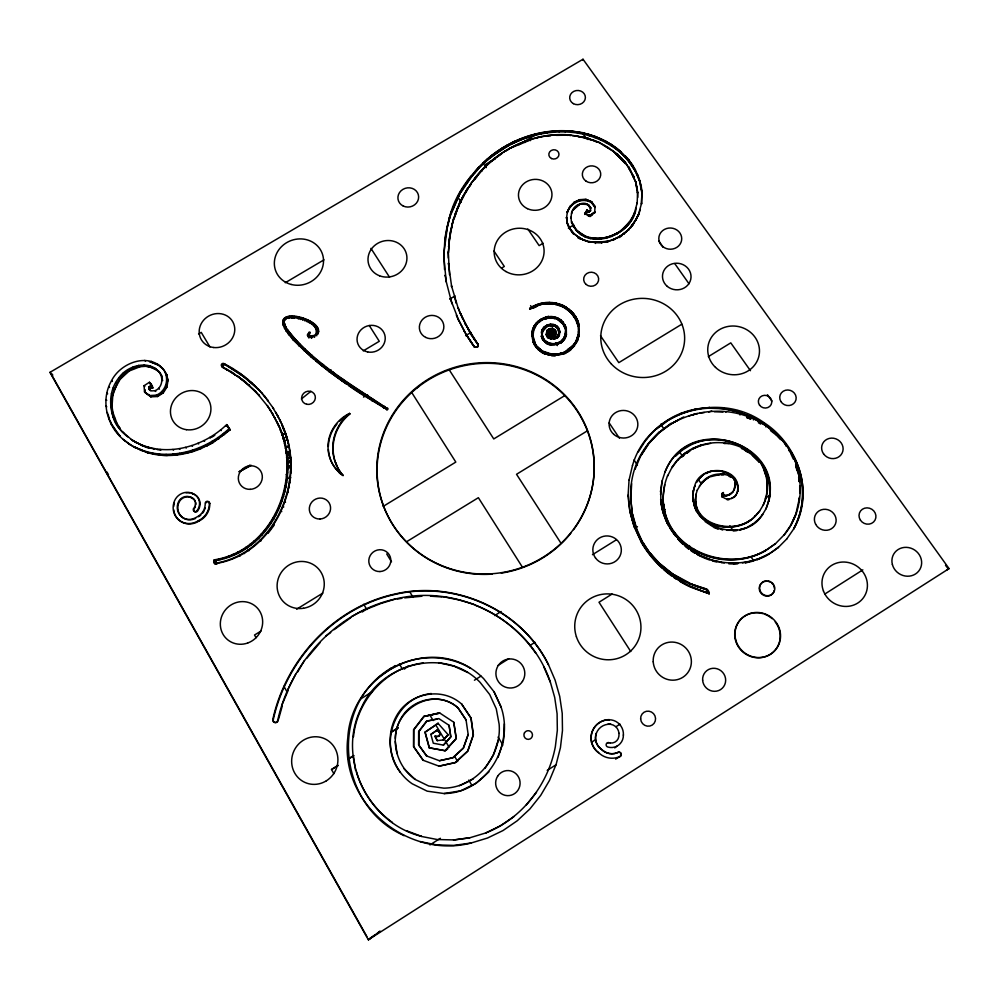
<?xml version="1.0" encoding="UTF-8"?>
<svg xmlns="http://www.w3.org/2000/svg" width="999" height="999" viewBox="0 0 999 999"><rect width="100%" height="100%" fill="white"/><g stroke="black" fill="none" stroke-linecap="round" stroke-linejoin="round"><path stroke-width="1.5" d="M560.189 342.357L562.549 339.56L562.549 340.309C557.055 347.065 543.993 345.242 542.519 336.014M565.059 325.574L565.072 324.8L566.283 328.621L560.689 319.83C548.926 310.814 530.157 321.616 531.893 336.326L532.03 332.292L532.08 333.054C533.129 324.563 540.634 318.968 548.264 316.446M563.349 340.959L563.361 340.209L560.789 343.181L564.622 339.123M418.606 744.854L426.66 755.981L418.606 744.854L418.643 731.443L426.598 721.103L438.823 718.581L449.088 725.336L450.899 736.937L443.431 745.129L433.291 743.219L430.869 734.377L437.087 730.082L440.184 733.491L439.248 736.251L435.077 736.263L437.337 740.734L434.865 736.138C440.234 738.636 441.908 732.117 437.087 730.082M418.856 744.954L418.893 731.58L426.823 721.253L437.5 719.055M664.884 472.402C689.135 410.002 791.558 445.067 765.871 508.978M762.2 515.122L766.021 508.753C792.569 444.655 688.885 409.053 664.959 472.152L661.85 481.805M471.116 718.231L461.663 704.083L471.116 718.231L473.401 735.027L467.844 751.136L455.382 762.624L439.023 766.171L423.176 760.289L413.499 746.59L413.561 729.707L423.776 716.42L439.885 713.099L453.758 722.215L456.331 738.586L445.242 750.773L429.208 747.801L424.975 732.217L438.149 723.376L424.975 732.217M423.176 760.289L413.748 746.703L413.811 729.844L424.013 716.57L438.898 712.886M561.65 353.808L570.229 348.289L574.537 343.456L574.512 344.193C569.592 351.523 560.576 355.744 551.81 354.832L551.798 354.108L542.482 351.049L537.537 346.953L542.507 351.785L550.724 354.645M538.361 349.9L536.725 347.59C544.742 356.456 558.616 357.842 568.206 351.086L566.196 352.934M557.305 319.006L562.35 323.501L557.305 319.006C547.265 314.248 534.165 321.578 533.091 332.655M562.237 306.968L562.237 306.169L555.956 304.121L549.35 303.384L549.375 304.195M619.068 733.241L618.881 736.35A7.967 7.78 62.5 0 1 610.152 742.969M767.007 491.071L767.032 483.504M763.149 505.157C767.369 495.979 768.381 485.526 765.908 475.724L763.823 468.244L763.486 468.806L761.188 463.411L765.771 471.678L768.443 479.32L769.767 487.1M754.894 516.545L759.502 511.276L763.298 504.932C767.869 495.741 768.681 485.077 766.245 475.174M420.117 841.583L436.675 844.917L453.821 845.391L471.004 843.031C407.942 859.452 339.747 803.346 347.802 737.712C351.373 672.477 434.14 629.258 483.666 678.658L494.068 691.808L501.136 707.155L494.068 691.808M403.871 835.614L404.133 835.576C337.537 806.705 327.447 705.494 391.458 667.919M406.356 830.669L421.528 836.375C367.532 823.076 335.801 757.03 361.663 707.192C381.156 663.161 445.279 646.203 480.069 682.317L489.71 694.542L496.253 708.766L499.113 724.088C501.998 755.906 476.573 787.637 443.918 788.161L428.708 786.013L414.935 779.32L403.971 768.643M575.412 344.218L579.183 335.602L579.133 325.05L579.108 325.824C577.297 317.045 570.791 309.69 562.687 306.081L562.699 305.282C552.235 300.637 538.573 301.586 529.67 308.679C534.365 308.167 540.259 302.872 546.016 303.521L546.041 304.32M563.161 322.864L560.689 319.83M568.031 135.402L565.122 134.64C530.019 133.379 495.616 151.011 474.388 178.684M634.59 168.619C619.505 145.629 592.469 132.592 565.334 131.968L565.347 130.744C530.919 129.558 496.79 145.642 474.7 171.865M448.301 258.029L448.264 251.898L449.5 274.675M564.135 325.262L565.259 328.871L562.362 322.727M562.549 340.309L564.31 337.025C560.501 346.353 544.705 346.203 542.507 335.776L542.544 336.538C539.622 327.547 553.121 320.629 558.029 329.021L558.791 331.98M443.906 257.867L444.792 240.309L447.952 223.177L443.968 252.06M444.518 269.505L444.031 252.372M564.722 352.597L564.735 351.86M565.159 307.68L570.342 312.362L567.869 309.49L562.237 306.169M561.975 354.258L565.197 352.759M564.298 337.774L565.696 331.119L565.684 331.88L565.272 328.109M565.709 307.642L565.709 306.843L562.699 305.282M587.237 209.815L584.727 213.861L590.009 216.034L594.692 211.975L594.63 213.074L595.054 206.356L594.992 207.455L591.545 202.809C582.642 196.915 570.317 202.847 567.382 212.625L567.395 211.526L566.533 218.306L566.545 217.233L567.357 224.001L566.545 217.395M560.789 342.432C552.734 346.628 565.634 340.971 565.259 337.462L565.247 338.211L566.408 334.365L565.259 337.699M567.857 310.277L567.869 309.49M570.941 135.589L565.122 134.64M567.594 350.986L567.607 350.249M569.992 207.417L570.004 206.318L567.395 211.701M568.518 309.503L565.709 306.843M572.415 232.829L569.717 228.247C584.19 250.587 619.043 244.543 632.767 224.45L630.706 227.797M571.428 132.355L571.453 131.144L565.347 130.744M722.964 493.419L722.914 494.98M723.338 492.569C722.439 498.002 732.08 494.118 733.316 491.171L729.832 494.667L726.323 495.879L723.089 495.691L723.338 492.569L721.977 493.668M571.59 213.736C572.477 206.256 581.967 200.574 588.698 204.895L590.609 207.68M636.126 208.254C632.255 237.662 582.854 253.509 571.615 221.84L576.61 230.369L585.202 236.126M215.572 564.123L214.535 563.386A2.847 2.685 -43.7 0 1 214.198 559.865C277.01 549.887 305.357 469.555 274.463 417.395L275.299 418.544L267.62 406.069M214.198 559.865L215.235 560.614C276.236 550.961 305.357 473.838 276.923 422.065M214.535 563.386C275.924 553.808 307.28 478.146 281.693 424.363L287.188 438.773M291.209 470.392L291.159 472.852L290.359 471.853M570.217 349.026L570.229 348.289M571.078 311.663L568.531 308.716M573.651 208.566L573.626 209.665L576.835 206.518L576.873 205.419M573.314 233.991L573.339 232.929M573.538 227.335L573.563 226.261M313.374 358.853L293.057 339.86L284.44 328.022L284.877 328.771C274.051 306.905 313.711 317.62 317.744 328.097C310.352 319.518 296.715 314.56 285.739 318.269L286.176 319.043M283.366 325.612L283.803 326.373L283.279 321.278L284.765 318.893M284.628 324.663L286.114 327.772L284.053 322.565L284.515 319.168L284.952 319.942L284.303 319.543M574.712 345.617L570.941 349.263L572.552 347.677M574.25 203.247L574.275 202.148L579.845 199.638L586.001 199.375L591.608 201.698L595.042 206.531M575.499 319.118L570.354 311.576M577.484 133.129L577.509 131.905L571.453 131.144M572.552 346.004L567.407 349.6M573.376 314.086L571.103 310.876M576.585 231.256L576.61 230.195C591.77 244.98 617.807 238.436 629.17 222.14L629.045 223.214M574.45 317.27L572.564 313.923M575.349 316.758L573.389 313.299M582.979 60.377L583.016 59.241L49.95 372.352L368.344 939.759L949.05 568.593L583.016 59.241M579.807 200.749L579.845 199.638M574.475 316.496L578.071 326.011L578.096 325.249L578.533 332.292L578.558 331.531L577.335 338.486L574.512 344.193M572.39 135.777L576.735 135.752L582.417 137.425L578.146 136.601M576.123 341.421L577.36 337.737L577.335 338.486M580.906 203.596L585.127 203.933L588.673 205.407L590.596 208.029M576.985 319.618L575.374 315.971M583.466 134.266L583.503 133.054L577.509 131.905M577.247 322.964L577.272 322.19L578.096 325.487M580.531 234.528L580.569 233.466M573.351 346.878L577.097 341.096M578.246 322.665L577.01 318.843M578.134 335.414L578.171 334.665L576.136 340.909M550.187 333.279L551.398 334.877L553.646 334.752L555.007 332.904L553.658 335.514L551.411 335.639L550.212 334.041L551.073 331.73L552.584 331.98L552.559 333.579L551.411 332.517L551.123 333.678M550.511 330.632L548.975 334.116L550.511 330.632L553.671 331.144L553.558 334.865L552.135 334.915L551.123 333.441L553.558 334.34M579.183 335.602L579.208 334.84L577.097 341.333M580.644 239.273L577.946 237.837L577.984 236.775L583.354 240.16L573.326 233.429L569.705 228.759L567.37 223.426M588.648 205.994L590.571 208.604L590.621 207.505L590.409 211.101L587.887 212.175L587.25 209.64L584.702 214.448L587.187 209.927M585.102 204.52L585.139 203.421M587.986 139.51L588.036 138.299L582.442 136.851M585.963 200.487L586.001 199.375M585.164 237.013L585.214 235.951M589.348 135.789L589.398 134.578L583.503 133.054M587.4 211.825L587.25 209.64M587.624 212.025L587.3 210.477M587.887 212.175L587.674 210.926M588.174 212.25L587.936 211.076M588.486 212.275L589.123 211.014L589.073 212.1M588.786 212.225L588.836 211.126M589.31 211.925L590.459 210.002L590.409 211.101M588.036 138.299L597.464 142.308M601.71 242.757L589.26 242.045L583.379 239.673M448.364 252.372L449.862 235.04L448.651 246.741M448.464 252.922L449.026 244.48M591.545 202.809L591.608 201.698M595.092 137.687L595.154 136.476L589.398 134.578M590.284 238.636L590.347 237.587C599.412 239.51 609.003 237.637 616.995 233.042L616.895 234.103M488.936 771.865L476.061 783.303L460.701 790.796L444.13 793.556C486.451 793.081 514.56 745.479 501.036 706.98M498.076 757.279L503.396 740.983L504.358 723.875M593.518 140.11L598.826 142.283L613.423 151.448L625.399 162.974M628.071 495.754L629.045 480.057M630.694 499.375C626.947 415.934 734.003 380.332 784.939 443.331L786.176 446.303M636.675 530.019L632.417 514.947L630.756 499.138L631.668 483.741M600.674 139.972L600.749 138.761L595.154 136.476M595.416 243.456L595.479 242.407L607.904 241.184L607.817 242.233M595.704 239.385L595.766 238.336M603.908 145.367L613.461 151.074L625.436 162.612M632.479 465.559C647.789 411.363 719.292 390.409 763.86 422.577C797.914 444.268 814.872 492.644 793.755 528.771C838.71 439.185 706.468 362.387 646.428 439.647M606.068 142.62L606.156 141.421L600.749 138.761M798.963 501.56L799.262 497.302M790.833 525.124L795.928 513.786L799.337 498.489M799.737 492.807L799.724 485.676M784.053 535.027C803.446 512.05 805.132 477.522 790.559 451.66L790.184 452.247L788.573 449.862M601.211 239.261L601.286 238.212M601.66 243.319L601.735 242.27M611.226 145.654L611.326 144.443L606.156 141.421M606.668 238.299L606.755 237.25M613.423 151.448L617.807 154.42L625.449 162.425L633.791 176.561M616.121 149.038L616.221 147.84L611.326 144.443M625.449 162.425L625.337 163.599L617.707 155.607L617.807 154.42M624.949 156.855L625.074 155.669L628.945 160.077L628.821 161.251L635.239 170.916L639.685 181.518L641.833 192.745L641.982 191.621L641.47 204.183L641.92 192.158L639.797 180.557M611.937 236.563L612.037 235.502M620.704 152.785L620.816 151.586L616.221 147.84M613.711 240.272L613.811 239.223M621.703 159.453L621.815 158.279M632.592 514.235L636.863 529.345L642.856 542.882C656.68 565.933 680.232 582.242 706.056 589.06L705.918 589.472C670.441 580.019 638.973 551.86 632.467 514.722L630.756 499.138M706.268 588.935L689.435 583.453L706.031 589.298C706.855 587.175 710.764 594.517 708.766 592.931C664.872 581.505 629.495 540.946 628.234 495.005L629.645 510.064M619.343 236.476L619.23 237.537L621.753 235.814M565.372 334.902L565.696 331.356M566.396 335.115L566.296 327.859M621.44 230.994L621.553 229.932M635.576 181.98L628.696 166.845L635.614 181.618L637.499 193.032L637.637 191.908L637.749 197.402M757.579 520.417L762.699 514.41C742.432 547.664 681.505 524.188 694.879 485.751L693.194 491.133M695.666 498.988L695.441 499.5C694.667 529.008 738.885 535.614 755.369 515.834C737.299 536.563 689.735 525.811 696.191 494.105L695.341 499.737L696.877 509.54M624.275 234.103L624.387 233.042M625.511 227.347L625.636 226.273M632.267 165.946L632.392 164.785L628.945 160.077M633.816 176.386L633.678 177.535L631.942 173.888M635.239 170.916L632.392 164.785M628.758 230.07L628.883 228.996M631.992 218.706L632.117 217.62L629.145 222.315L621.54 230.107M637.724 176.111L637.874 174.962L641.208 185.939L641.957 191.796M636.85 187.163L635.639 181.443L636.775 187.762M634.34 213.886L634.465 212.787L632.105 217.794M639.685 181.518L639.822 180.369M619.293 236.975L628.833 229.508L636.001 219.505C631.093 228.396 623.126 235.427 613.798 239.398M641.058 187.075L641.208 185.939M632.642 225.524L638.561 214.236L635.988 219.668M449.188 241.121L450.974 229.995M660.464 491.82L662.087 481.019L660.564 494.78M664.735 484.74L663.361 494.73C661.438 518.256 675.049 541.183 696.228 551.398A70.529 67.433 20.7 0 0 765.359 550.811L775.286 543.868L784.415 534.565M127.922 436.988C109.977 423.539 104.383 395.504 118.993 377.622C128.072 364.473 152.185 358.791 161.051 374.9M111.501 411.188L112.949 412.475L112.038 406.655L112.812 394.967M444.892 240.796L445.629 234.715M129.221 444.018L123.289 439.41L124.7 440.609C106.905 426.973 100.062 400.399 111.576 380.644C120.617 362.625 148.614 352.023 163.337 369.293L157.168 363.848M699.387 478.783C710.314 463.623 740.796 471.191 737.662 491.358C742.07 466.083 699.687 463.061 694.555 486.525M734.04 490.047L735.301 485.214L734.677 479.458M734.178 489.81L735.451 482.192M543.906 667.07L550.287 681.98C529.62 619.979 458.678 583.616 395.891 598.888C336.875 611.6 290.434 662.262 277.672 720.541A2.61 2.485 -60.1 0 1 274.55 722.427A2.61 2.485 -60.1 0 1 272.839 719.305C286.114 659.228 334.103 607.142 394.93 594.043C454.345 579.969 521.216 609.278 548.414 664.522L548.439 664.772C521.278 609.615 454.52 580.344 395.204 594.393C334.478 607.479 286.563 659.477 273.326 719.455L273.289 720.779M571.615 212.637L570.916 218.282L570.928 217.195L571.59 222.914M546.341 334.278L547.839 337.937L546.366 335.027L546.815 331.069L549.175 328.733L552.547 328.259L555.382 329.995L556.143 333.104L554.22 336.476M546.366 335.027L546.828 331.306L549.188 328.971L552.547 328.496L555.382 330.232L556.143 333.853M547.427 334.103L551.061 338.673L548.663 337.237L547.452 334.865L547.814 331.518L549.687 329.67L552.297 329.308L554.457 330.607L555.019 333.654M547.452 334.865L547.814 331.755L549.687 329.895L552.31 329.533L554.457 330.844M150.762 383.641L149.45 382.267L144.068 385.714L144.505 391.933L149.638 395.542L156.269 395.192C164.81 391.833 168.769 381.606 165.422 373.201L166.683 374.6L167.994 380.806L166.733 379.42M158.366 370.979C163.786 376.748 162.862 387.587 155.045 390.709L151.336 390.909L149.051 389.31C147.64 386.388 151.723 384.927 152.722 387.999L150.712 383.591M445.691 235.052L446.678 229.008M449.9 235.202L450.886 229.495L450.324 234.703M353.496 736.775C356.993 700.224 386.326 667.282 423.351 662.974M553.933 338.761L556.53 337.525L558.266 335.264L558.791 331.743L558.791 332.505L558.029 329.021M547.827 337.187L550.711 338.911L554.145 339.011L557.23 337.55L557.23 338.299L559.265 335.664L559.865 331.705L559.865 332.455L558.99 328.559C554.657 320.816 541.82 324.313 541.333 332.954M439.036 736.126L439.985 733.366M444.13 793.556L427.172 791.158L412.212 783.79C388.049 767.282 382.48 730.881 401.71 708.478C416.97 691.408 444.58 688.473 461.838 704.27M399.825 771.902L400.099 771.965C378.309 744.18 394.73 697.09 431.206 693.631L430.994 693.431M414.935 779.32L415.184 779.37C393.731 764.435 388.199 732.117 405.519 711.95C418.818 697.065 442.907 694.23 458.066 707.941L466.221 720.154L458.066 707.941M395.379 738.486C395.167 707.891 434.627 686.051 458.241 708.104M152.722 387.999C150.612 385.939 150.025 391.496 148.938 387.525M641.62 203.084L638.536 214.398M632.529 465.297L628.995 480.307M635.077 469.268L641.146 454.77M450.911 229.658L453.658 218.556L452.185 224.163M451.298 228.621C457.13 201.286 472.577 176.024 494.667 158.829M451.398 229.183L452.035 226.436M446.74 229.345L449.513 217.582L448.164 224.251M646.64 438.773L638.361 451.885M629.969 510.776L634.265 526.885L641.233 542.107A106.643 101.898 21.2 0 0 662.537 568.568M641.008 455.344L649.213 442.507M649.075 443.106L659.215 431.968M280.557 430.631C302.073 481.805 271.915 551.173 214.673 560.214A2.835 2.685 -43.7 0 0 215.01 563.723C278.384 553.833 309.19 473.938 279.732 419.992L282.517 425.499M448.052 223.689C463.286 140.247 591.47 89.698 637.799 175.499M668.081 420.279L668.256 419.655M286.601 317.944C296.428 316.171 319.742 321.453 315.809 334.415L316.196 335.164L317.832 333.179L318.182 329.22L318.768 331.943L318.381 331.193M316.134 328.359L317.282 330.869L317.058 334.003L316.671 333.254M278.559 719.218L282.267 705.993M659.053 432.579L670.816 423.389M695.866 494.855L697.314 490.047M542.27 329.583L541.495 336.738L542.694 339.797L547.627 344.243L544.78 341.621L544.805 342.37M542.382 333.067C543.031 325.549 554.183 322.465 558.029 329.258M641.433 541.458L641.296 541.895C652.784 561.363 670.054 577.185 690.571 586.713M680.943 413.861L681.143 413.224M683.691 416.958L670.641 424.013M485.014 768.381L493.394 754.994L498.314 740.009M667.757 475.349C661.176 491.171 661.775 509.502 669.08 524.962M449.538 217.745L451.323 212.05L449.712 218.656M453.683 218.731L459.64 202.722L467.782 187.8L467.944 188.923M454.283 218.294L457.092 210.327M672.115 467.357C689.535 437.687 735.414 434.228 758.166 459.54L759.352 462.05M660.701 491.058L660.901 501.948C662.774 514.622 667.794 526.985 676.298 536.663M694.705 409.715L694.929 409.066M678.184 459.303L672.04 467.619M638.423 215.322L640.359 209.253M663.548 505.506L663.723 505.007C668.556 551.073 728.358 572.877 765.833 550.149L765.496 550.586C735.626 567.969 692.494 559.34 673.214 530.881M634.452 212.962L637.287 202.522L637.15 203.634L637.574 192.445M709.078 593.968L706.056 589.06M222.452 367.12L223.202 364.947M439.435 760.726L452.822 757.692L463.286 748.051L468.169 734.515L463.449 748.164L453.009 757.779L439.435 760.726L426.436 755.893M439.023 766.171L455.207 762.537L467.694 751.036L473.251 734.902L470.966 718.069M663.049 512.387L661.063 501.448M677.909 460.139L685.214 453.047M650.174 553.608L642.994 542.432M736.738 493.831C742.944 477.172 719.542 465.072 706.281 473.538M737.949 490.834L735.576 495.754M193.569 508.628L194.068 509.04A2.123 1.986 -40 0 0 194.643 511.713A2.123 1.986 -40 0 0 197.427 511.188L196.94 510.776A2.123 1.998 -40 0 1 194.143 511.313A2.123 1.998 -40 0 1 193.569 508.628L194.405 507.405A7.492 7.018 -39.8 0 0 191.958 497.727L189.485 496.728A9.078 8.516 -39.9 0 0 178.846 501.136L177.834 503.508A13.586 12.75 -39.9 0 0 181.331 516.558L181.843 516.958A12.7 11.913 -40 0 0 193.044 519.393M195.367 501.323A7.48 7.018 -39.8 0 0 192.457 498.151L189.985 497.152A9.066 8.504 -39.9 0 0 179.37 501.56L178.359 503.921A13.574 12.737 -39.9 0 0 181.843 516.958M693.156 448.151L692.931 448.738L701.76 444.717M564.31 337.25L565.372 334.153M708.978 407.892L709.215 407.242M666.982 522.589L663.211 511.9M455.444 213.361L462.137 197.802L471.029 183.616M451.348 212.225L461.051 190.859L451.523 213.137M711.738 411.001L708.641 412M288.099 690.559L282.218 704.345M529.695 309.228L529.882 308.129M723.376 408.429L723.638 407.767M577.072 341.845L577.922 339.81M660.751 564.822L650.324 553.184M592.132 731.792L592.195 731.655A18.993 18.556 63.2 0 1 609.353 719.605L609.265 719.767A18.969 18.519 63.2 0 0 592.132 731.792A18.019 17.595 63.3 0 0 598.451 752.684L598.526 752.584A18.044 17.632 63.3 0 1 592.195 731.655M725.861 412.175L726.136 411.526M693.518 490.359L692.981 495.317M722.876 493.481L721.865 493.906C722.165 500.974 733.166 500.112 736.001 495.005L734.128 497.327M696.653 482.38L699.725 477.984M702.984 475.012L699.5 478.533M453.409 206.781L461.088 191.034L470.916 176.249L471.078 177.397L461.238 191.983M459.265 205.12L457.592 209.003L457.405 207.904M693.331 500.487L694.305 506.431M734.178 479.52L735.052 479.845C726.161 470.904 709.715 472.614 702.122 482.342L708.99 477.11L719.505 474.575M532.804 329.333C536.538 316.92 554.495 312.337 563.174 322.327M533.816 329.633C537.662 315.359 561.051 313.374 565.259 328.346M534.265 329.195L536.85 323.926M694.63 505.694L696.628 511.301L699.787 516.133L704.045 520.042M737.512 411.238L737.799 410.589M680.144 540.621L688.698 548.776L679.944 541.071L672.839 531.793L667.157 522.115M783.878 535.239L791.008 524.9L796.49 513.074M793.581 528.983C808.865 501.685 803.421 466.458 784.165 442.557A88.961 85.227 19.9 0 0 750.873 416.521L737.374 411.538L723.251 408.728L708.865 408.204A85.827 82.193 19.7 0 0 668.006 420.567L656.418 429.133M739.959 414.985L740.259 414.335M728.958 443.469L724.175 443.531M698.763 512.375L698.538 512.862C709.852 528.521 733.953 531.131 749.637 520.616L749.949 520.142M117.008 383.903L112.875 395.017L111.426 393.681M127.822 369.667L129.196 371.066L120.342 378.958L114.548 389.335L113.112 387.987M615.646 759.115L620.042 756.455A2.273 2.21 63.8 0 0 621.116 753.571A2.273 2.21 63.8 0 0 618.306 752.272L616.645 753.009A14.898 14.548 62.9 0 1 602.634 750.499L598.876 747.09A13.524 13.199 63.3 0 1 596.278 733.391L596.341 733.266A14.461 14.123 63.2 0 1 607.941 724.287L610.651 724.312A9.653 9.428 62.6 0 1 618.968 733.378M721.091 473.963L724.912 474.45M460.439 202.547L464.323 195.005M634.402 213.299C626.585 239.073 582.867 250.524 571.615 222.015M635.938 220.017L638.498 214.748M751.011 416.221L751.323 415.584M674.163 575.149L660.926 564.41M310.065 336.713L309.665 335.964L314.248 335.502L314.635 336.238L310.065 336.713L308.866 334.403L310.09 332.242L309.34 332.08A1.411 1.324 -23.4 0 0 308.916 332.53L307.43 335.002L308.941 337.937L308.541 337.2L311.313 337.512L316.421 335.052L316.808 335.789M753.396 419.942L753.708 419.305M721.615 494.405L722.252 493.144M567.395 212.05C570.317 202.26 582.654 196.316 591.583 202.223L595.017 206.88M571.603 212.812C573.638 205.944 582.142 200.936 588.686 205.07M697.215 490.297L702.359 481.793M722.015 495.704L722.564 496.653M731.58 477.035L729.22 476.56M757.841 460.114L752.384 455.02L745.329 450.262L745.629 449.675M723.376 494.567C723.8 497.252 730.669 494.992 731.88 492.732M734.452 477.684L733.753 479.358L734.39 479.995M763.523 423.214L763.86 422.577M667.507 476.148L672.302 466.795M765.746 426.848L766.083 426.223M727.572 499.063L729.307 499.001M691.196 550.349C716.358 567.557 754.307 567.919 778.533 547.152L768.031 554.72M714.372 526.91L718.955 529.12M731.106 498.576L734.54 496.578M551.073 331.73L550.199 333.516L551.411 335.115L553.646 334.99L555.007 333.129M550.212 334.041L551.086 332.492M720.429 529.095L722.739 530.044M609.303 724.225L610.739 724.175M780.531 439.597L776.485 435.264L776.835 434.652M576.148 340.684C569.617 356.456 544.492 359.677 535.639 344.405L537.574 347.689M514.035 816.52L500.324 825.873L485.626 832.991C521.915 818.755 548.239 784.602 555.357 746.603L557.33 730.319L557.092 713.711L554.707 697.477L550.262 681.768M692.07 587.05L709.19 593.806L705.943 589.235M726.872 530.294L737.2 530.282M709.927 559.378L698.688 555.094M732.904 491.945L734.465 489.273M467.207 190.135L464.997 193.769L464.835 192.645M297.652 672.015L304.42 660.489M150.899 396.828L157.567 396.528L163.299 392.882L166.858 387.175M740.147 529.42L744.992 528.184M711.138 560.164L721.628 562.3M640.946 455.619L649 443.381L658.978 432.867L670.554 424.313A85.777 82.155 20.2 0 1 678.121 420.192M770.254 494.018L768.918 501.386M759.652 511.051L755.044 516.321M469.53 186.563L471.116 184.216M464.135 186.026L478.658 167.308L478.808 168.456L471.078 177.397M752.634 524.038L746.141 527.971M758.054 519.717L752.16 524.725M601.286 749.275L599.974 748.026A13.536 13.224 63.3 0 1 596.341 733.266M786.613 539.135L794.155 528.296M268.069 533.329L274.238 525.049L273.376 524.2M728.883 563.324L733.691 563.274M799.088 475.087L799.287 481.381M608.703 742.494L608.628 742.619A2.26 2.21 64.3 0 0 606.181 744.342A2.26 2.21 64.3 0 0 607.729 746.99A12.475 12.188 62.5 0 0 623.376 735.114L623.488 734.989M553.671 331.381L550.511 330.869L548.963 333.604L550.886 336.139L554.22 335.951L556.143 333.104M554.22 335.951L556.143 333.341M542.282 329.82C545.329 323.439 555.382 322.427 558.99 328.796M542.307 330.344C545.342 323.963 555.394 322.964 558.99 329.32M547.527 325.911L543.256 330.769L543.231 330.007M470.979 183.254L485.901 165.797L486.026 166.958M742.444 562.912L745.766 562.237M699.3 486.163L705.257 479.632M551.036 337.924L553.921 338.012L556.53 336.763L558.266 334.515L558.266 335.264M558.266 334.74L556.53 337L553.921 338.236L551.048 338.149L548.651 336.725L547.44 334.34M306.681 658.416L320.055 642.657M745.454 562.649L757.504 559.165M536.463 792.307L526.123 805.244M775.449 543.656L765.496 550.586M768.531 554.095L757.167 559.59M474.525 179.645L477.235 176.348M786.787 538.923L777.996 547.789M514.36 141.321C502.609 150.062 488.636 156.918 478.808 168.456M284.952 319.942L284.203 318.256M429.208 747.801L445.042 750.674L456.156 738.461L453.758 722.215M449.088 725.336L450.711 736.812L443.431 745.129M448.064 734.702L443.169 739.834L448.251 734.827L437.937 723.239M554.457 330.607L554.47 331.368L552.31 330.07L549.7 330.432L547.839 332.28L547.814 331.518M555.382 329.995L555.394 330.756L552.559 329.033L549.2 329.495L546.84 331.83L546.815 331.069M573.638 209.091L579.545 204.72M570.004 206.493L574.275 202.148M146.191 451.598L147.54 452.759L133.991 446.69C165.31 462.849 204.495 451.748 229.171 428.521L226.686 424.6C202.26 448.289 161.289 459.128 131.319 439.46L136.576 442.982M200.724 448.688L213.137 442.532L229.758 430.144L226.686 424.6M482.879 163.287C518.306 128.147 581.218 117.732 620.804 151.773M675.312 456.368L682.329 450.124L690.272 445.242A54.633 52.323 19.9 0 1 750.212 451.735L756.555 457.667L761.775 464.385M330.706 632.529L325.824 636.013M334.078 629.695L350.686 617.744M490.172 162.113C512.175 143.044 541.795 132.442 570.941 135.215M379.982 931.305L368.681 939.535L372.315 936.587M301.361 398.976L310.951 391.296M284.64 319.018L284.965 317.657M614.722 747.914L616.995 746.141M395.179 665.584L377.597 678.084M589.36 211.014L590.446 210.177M590.434 210.527L588.199 211.676L587.175 210.102M594.68 212.15L590.022 215.697L584.74 213.524M590.009 216.034L594.655 212.5M589.984 216.608L592.307 214.847M570.941 349.026L565.197 352.984M568.194 351.81L570.928 349.762M681.73 457.092L684.228 455.244M686.713 453.384L689.198 451.523M495.829 157.967L501.723 153.784M368.681 939.535L374.975 934.939M377.497 933.091L380.02 931.255M404.395 669.105L407.917 666.121M589.36 210.839L588.224 211.164M416.496 388.174L418.993 386.388M447.652 749.063L445.042 750.674M314.248 335.502L315.809 334.415M437.287 730.207L430.869 734.377M368.344 939.759L369.455 939.01M362.175 612.025L366.034 609.415L380.844 603.496L395.891 598.888M552.584 331.98L552.022 333.079M552.559 333.054L551.411 332.754M211.488 437.375L214.81 435.252M429.932 844.917L440.384 838.273M547.202 770.404L556.306 764.622M591.42 742.319L595.329 739.834M616.133 726.61L620.029 724.138M824.937 593.955L862.836 569.867M706.468 478.871L708.878 477.36M331.456 769.442L337.987 765.359M348.426 758.815L353.646 755.544M391.508 731.855L398.027 727.771M338.099 765.546L331.568 769.63L333.878 773.676M348.539 759.015L353.758 755.744M391.62 732.042L398.139 727.959M474.425 680.219L481.006 676.098M498.139 665.371L508.678 658.778M529.757 645.579L535.027 642.282M612.112 594.03L599 602.247L630.756 651.523M686.912 547.215L689.535 545.579M765.172 498.226L770.404 494.955M360.689 698.925L372.527 691.558M494.617 615.571L501.173 611.5M592.457 554.695L616.283 539.86M634.815 528.334L637.462 526.685M665.259 509.39L662.612 511.038L660.826 502.185M721.266 474.537L725.224 472.065M946.89 569.929L949.05 568.593M685.014 453.633L691.62 449.562M684.914 453.896L690.197 450.636M261.089 630.993L254.52 635.027L256.069 637.724M296.591 609.215L322.877 593.081M406.63 541.708L478.371 497.689L522.415 567.195M586.713 431.231L516.533 474.288L560.988 543.269M708.328 356.631L730.781 342.857L750.461 370.704M383.154 506.406L455.806 462.087L412.075 393.069M564.86 395.554L493.756 438.936L449.6 370.417M681.855 324.188L618.806 362.649L600.499 335.751M286.8 454.17L290.06 452.185M286.626 453.022L289.872 451.048M284.203 441.296L287.362 439.398L288.099 442.307M287.013 456.068L290.334 454.07M287.362 459.303L290.709 457.28L290.796 458.129L289.997 457.092M287.65 463.611L291.046 461.55M282.355 435.102L285.452 433.241M239.36 471.578L243.344 469.193M245.991 467.594L249.962 465.197M239.46 471.753L250.062 465.372M363.524 397.103L367.495 394.717M465.621 335.676L470.891 332.505M287.737 468.693L291.233 466.595M328.596 371.64L331.268 370.042M363.274 350.874L379.283 341.296L369.255 325.487M449.75 299.113L455.069 295.929M501.648 268.057L504.308 266.458L493.968 251.024M543.131 243.232L539.148 245.617L527.834 229.008M568.369 228.122L573.688 224.937M588.299 216.196L594.942 212.213M282.28 434.877L285.377 433.029M507.867 149.95L504.083 151.611M198.551 333.941L201.224 332.367L209.965 346.99M285.277 282.717L323.988 259.84M495.005 158.829L484.353 165.122L486.088 167.67M518.968 144.668L537.599 133.666M286.95 455.519L290.272 453.546M291.221 466.108L287.749 468.156L286.938 467.07M197.427 511.188A11.713 10.989 -39.8 0 0 193.032 493.856L192.532 493.431A13.324 12.488 -39.9 0 0 174.5 500.911A17.832 16.721 -39.9 0 0 178.471 519.692L178.996 520.092A16.921 15.872 -40 0 0 198.913 521.066A18.207 17.083 -39.7 0 0 209.79 503.533L209.315 503.121A2.11 1.986 -39.2 0 0 207.28 501.286A2.11 1.986 -39.2 0 0 205.195 503.321L205.17 504.882A13.998 13.124 -39.7 0 1 198.064 516.333L195.092 517.994A12.712 11.926 -39.9 0 1 181.331 516.558M287.749 467.844L291.209 465.834M287.25 458.091L290.572 456.181M287.55 462.05L290.946 460.127L291.209 465.509M283.391 438.436L286.551 436.663M287.724 467.057L291.196 465.109M560.988 353.171L558.429 354.595L558.429 353.871L561.65 353.072M207.018 445.804L213.099 442.482L212.013 441.333M285.751 447.989L288.986 446.241M239.023 471.878L251.348 465.359M285.589 447.24L288.836 445.517L289.148 447.028M530.481 139.972L509.078 148.651M129.146 371.016L139.947 366.77L138.599 365.347M545.541 341.633L545.516 340.884C549.575 344.405 555.769 344.518 560.189 341.608M617.906 237.662L609.34 241.184M473.351 778.883L459.353 785.714M548.501 316.383L541.221 319.767L541.196 318.993M565.334 131.968C547.04 131.356 528.721 135.602 512.337 143.694L512.25 142.495M532.842 306.656C548.676 297.714 572.19 304.171 578.259 322.128M541.433 304.096L532.867 307.205L532.829 306.406M538.436 305.394L530.432 308.966M536.376 306.668L533.366 308.067L533.329 307.267M470.442 668.106L470.591 668.343C446.603 653.858 415.547 654.495 391.483 668.443L391.196 668.206M574.275 202.322L579.845 199.812L586.001 199.55L591.595 201.873M618.306 752.272L616.733 752.909A14.923 14.573 62.9 0 1 602.709 750.386L601.348 749.175M563.049 354.333L565.197 353.496M739.71 530.107L744.854 528.396M469.78 837.786L453.571 839.984L469.78 837.786L485.626 832.991M688.985 415.946L697.24 413.449M470.841 843.094L487.462 838.049L502.997 830.556L517.245 820.766L529.907 808.953L540.696 795.391L549.487 780.419L556.106 764.472L560.439 747.639L562.474 730.519L562.225 713.336L559.727 696.428L555.082 680.069L548.414 664.522M153.958 454.245C169.68 457.23 186.039 454.72 200.762 448.738L199.588 447.564M174.113 455.219L194.293 451.148L193.094 449.975M560.689 320.604C556.006 317.245 549.775 316.521 544.343 318.356L544.318 317.582M546.79 318.768L544.692 319.293L544.667 318.506M551.673 355.107L561.987 354.033M541.645 304.508L539.472 304.782M607.542 742.732L610.239 742.844M547.602 343.506L550.874 344.555L557.717 343.968M541.495 336.738L541.47 335.989C542.907 342.557 550.312 346.416 556.593 344.443M703.021 444.992L710.526 443.394M604.17 242.332L607.854 241.683M397.59 599L401.86 598.314M404.707 597.864L421.878 596.241M734.415 530.894L737.062 530.506M542.544 303.821L555.082 303.771M437.137 740.609L443.369 739.947M700.087 413.087L704.37 412.55M550.511 135.814L547.589 135.552M551.798 354.108L558.429 353.871M733.391 563.686L737.924 563.299M139.897 366.72L145.554 366.321L144.218 364.91M392.07 822.514L392.37 822.489C375.262 810.014 362.25 792.157 356.418 771.74M548.963 333.366L550.874 335.901L554.22 335.726M556.343 135.34L565.122 135.215M608.016 724.138L609.39 724.075M357.23 391.483L387.35 409.777A1.436 1.361 -21.4 0 0 387.787 409.34C352.647 385.239 310.951 363.236 285.677 327.023M716.733 474.937L719.38 474.825M727.172 499.812L728.908 499.75M453.758 839.922L437.262 839.535L421.291 836.425M551.685 355.831L555.157 355.944L555.144 355.219M714.372 411.75L722.989 412.063M430.494 596.166L441.97 596.94M721.353 562.712L724.362 562.949M720.704 474.762L723.251 475.087M570.953 135.027L588.036 138.486L598.813 142.47M589.285 241.546L595.479 242.407M157.13 449.562L160.851 450.087L160.115 449.413M149.388 361.763L156.718 364.16M145.504 366.271L150.936 367.12L155.757 369.18L154.458 367.757M550.524 331.393L553.683 331.905L553.671 331.144M551.073 331.968L552.597 332.205M554.87 304.183L542.719 303.996M550.536 355.132C544.13 354.245 537.999 350.574 534.74 344.917L536.763 348.326M473.888 604.283L458.941 599.924L443.206 596.678M355.569 770.291L353.384 755.843M467.757 672.489L453.921 666.158L438.623 662.637M147.49 452.709L154.008 454.283L152.685 453.134M583.816 137.787L592.12 140.222M562.687 306.081L556.206 303.958L556.206 303.159M555.968 304.37L561.213 306.019M588.224 211.338L587.287 210.652L587.15 211.301M286.376 331.356L285.951 330.594C312.912 363.936 350.761 387.712 387.063 409.14A1.436 1.374 -21.4 0 0 387.512 408.691C352.909 385.564 313.686 363.299 287.163 329.558L287.587 330.319M386.738 409.89L386.463 409.253M277.672 720.541L278.147 720.691A2.597 2.485 -60.1 0 1 273.526 721.403M584.84 240.634L589.26 242.045M548.713 344.593L550.899 345.292L550.874 344.555M144.768 446.753L149.176 448.301L147.84 447.115M691.745 587.587L707.005 592.969M714.01 527.597L717.632 528.908M746.678 417.457L750.699 418.943M584.752 213.349L590.034 215.522M152.497 362.712L158.454 365.272M193.057 498.651L190.759 497.202M288.187 688.96L295.617 674.3M475.349 605.207C499.712 614.697 520.891 631.655 535.714 653.159L535.676 652.896M741.333 448.401L745.329 450.262M598.826 142.283L608.828 147.864M541.945 352.635L545.004 354.158L544.979 353.434M562.237 306.418L570.354 311.825M222.115 366.521L227.26 370.055L222.115 366.521A1.748 1.623 -29.6 0 1 221.566 364.273A1.748 1.623 -29.6 0 1 223.938 363.611C239.897 371.703 254.046 383.254 265.272 397.19L264.398 395.979L273.626 408.666L272.789 407.492L280.107 420.517M223.938 363.611L244.88 377.56L258.978 390.134L258.092 388.898L262.188 393.594M674.35 574.762L689.647 583.079M713.024 526.773L705.007 521.478M226.286 368.781L245.329 381.83L259.515 395.854L258.629 394.642M758.328 422.702L760.801 424.088M132.105 440.147L142.795 445.791L154.645 449.225L153.896 448.551M129.758 444.48L135.377 447.864M688.91 548.339L698.925 554.67M745.192 450.537L747.539 452.122M529.92 309.228L529.632 308.566M423.776 716.42L439.885 713.099M333.778 374.925L346.216 383.878M348.688 385.589L356.119 390.734L355.781 390.072M541.021 351.985L539.135 349.937M223.102 367.807L222.34 366.833A1.748 1.623 -29.6 0 1 224.912 364.897M219.006 558.965L220.03 559.715M268.082 406.705L255.494 391.258L237.987 376.198M223.764 557.729L224.775 558.491M228.459 556.181L229.458 556.942M132.705 440.659L122.315 431.705M124.65 440.559L129.82 444.518L128.421 443.331C159.728 465.072 203.609 454.108 229.782 429.233L227.31 425.312L226.211 426.373L225.599 425.661M315.672 360.739L332.53 374.026L332.168 373.326M233.054 554.32L234.041 555.094M770.516 430.581L776.485 435.264M239.036 555.319L240.01 556.081M178.471 519.692A16.946 15.897 -39.9 0 0 198.414 520.679L198.913 521.066M237.537 552.185L238.499 552.959M243.594 552.784L244.555 553.558M615.534 153.846L617.707 155.607M241.883 549.762L242.844 550.536M157.904 364.66L162.787 368.681M159.103 371.778C122.777 346.528 94.156 409.503 123.726 432.929M155.707 369.118L159.653 372.39M248.002 549.974L248.938 550.761M246.091 547.077L247.04 547.877M118.681 434.927L120.105 436.138L116.895 432.155M114.66 429.945L116.096 431.168L112.7 425.686M49.95 372.352L52.597 374.625M111.314 424.5L112.138 425.199L110.052 420.542M139.947 449.45L141.309 450.611M52.71 375.374L51.236 374.126L366.858 936.538M250.137 544.155L251.074 544.954M249.25 385.414L238.424 376.785L222.565 367.108A1.748 1.623 -29.6 0 1 222.015 364.872A1.748 1.623 -29.6 0 1 224.388 364.198L240.572 374.063L255.145 386.113M108.704 418.656L109.528 419.368L108.092 414.448M118.619 427.122L120.042 428.359L116.92 423.326L112.887 412.425M136.488 442.569L143.369 446.303L142.02 445.129M115.547 422.127L116.983 423.376M106.893 412.5L107.73 413.224M254.008 541.008L254.932 541.808M113.149 416.795L114.598 418.057M159.34 454.058L160.639 455.207L167.32 455.494L166.096 454.383M105.956 406.106L106.781 406.843M110.639 405.407L112.088 406.705M257.705 537.637L258.616 538.461M260.115 540.109L261.026 540.921M105.919 399.6L106.756 400.349M110.614 399.525L112.05 400.849M106.831 393.094L107.667 393.856M172.902 454.108L174.163 455.269M261.201 534.078L262.1 534.902M351.548 616.608L365.709 609.09M172.839 449.463L173.551 450.137M752.235 455.282L759.203 462.312M108.716 386.725L109.553 387.5M179.708 453.284L180.944 454.433M264.485 530.332L265.384 531.168M179.221 448.676L179.932 449.35M387.525 408.017L387.799 408.666M111.576 380.644L112.4 381.431M186.451 451.885L187.662 453.059M620.816 151.586L628.92 160.265L635.364 169.93M115.647 382.58L117.07 383.953M185.577 447.377L186.276 448.052M267.57 526.423L268.456 527.272M118.993 377.622L120.404 379.008L124.475 374.662L123.077 373.264M191.845 445.566L192.52 446.241M270.442 522.365L271.303 523.214M144.505 391.933L150.961 396.878L149.638 395.542M733.628 479.607L734.04 479.77M197.977 443.294L198.651 443.968M273.089 518.156L273.938 519.03M144.068 385.714L144.83 386.488M149.051 389.31L150.374 390.659L150.212 389.148A1.411 1.299 -33.6 0 1 152.672 387.949M149.001 387.2L150.325 388.561M156.269 395.192L157.567 396.528M149.613 386.426L150.936 387.787M149.35 386.638L150.674 387.999M205.906 444.667L207.055 445.854M149.138 386.9L150.462 388.261M150.587 386.201L152.497 387.787M155.045 390.709L155.782 391.483M149.925 386.276L151.573 387.562M133.054 366.983L134.415 368.394M203.958 440.559L204.608 441.246M275.499 513.848L276.348 514.735M162.025 391.533L163.299 392.882M158.691 388.399L159.428 389.173M571.091 312.6L576.048 319.505M571.078 313.149L572.552 314.71M209.728 437.4L210.377 438.086M277.685 509.428L278.534 510.327M280.906 510.751L281.743 511.65M165.647 385.864L166.908 387.225L167.957 380.756L166.633 374.55M161.975 379.845L162.7 380.619M144.743 360.377L145.504 361.188M149.613 365.709L150.936 367.12M217.869 437.587L218.981 438.786M279.645 504.907L280.482 505.819M162.25 376.536L161.701 375.936L162.45 379.458M282.929 506.068L283.766 506.98M151.249 361.338L151.985 362.15M281.368 500.324L282.205 501.248M223.439 433.441L224.538 434.665M284.715 501.311L285.539 502.235M220.579 429.92L221.204 430.619M282.867 495.666L283.691 496.603M229.171 428.521L230.245 429.757M228.721 428.958L229.795 430.194M284.116 490.959L284.94 491.908M261.713 392.932L268.207 400.899L267.345 399.7M287.562 491.608L288.374 492.557M285.14 486.213L285.964 487.175M288.624 486.688L289.423 487.662M285.939 481.443L286.75 482.417M678.121 538.873L679.944 541.071M675.299 535.764L669.73 527.634M678.034 539.073L679.857 541.283A71.678 68.506 21.1 0 0 682.979 544.318M289.435 481.755L290.234 482.729M286.501 476.648L287.312 477.647M290.01 476.81L290.821 477.797M286.825 471.853L287.637 472.864M119.493 435.614L112.812 426.286M286.825 462.3L287.637 463.336M290.459 466.908L291.271 467.932M945.504 565.309L948.401 568.993M290.347 461.988L291.146 463.012M286.501 457.567L287.312 458.603M573.339 233.104L569.717 228.421L567.382 222.927M285.951 452.859L286.763 453.908M285.202 448.189L286.014 449.263M289.435 452.235L290.234 453.296L289.772 450.387M284.24 443.581L285.052 444.655M316.521 329.121L314.86 326.661M230.806 371.278L235.077 374.825L234.128 373.551M228.122 365.859L229.083 367.157M283.079 439.023L283.903 440.122M232.792 368.456L233.754 369.73M281.73 434.54L282.542 435.639M287.662 442.669L288.474 443.756M241.708 378.946L242.645 380.207M236.226 370.804L237.175 372.078M280.182 430.119L281.006 431.243M245.329 381.83L246.254 383.079M286.463 437.987L287.275 439.073M626.211 164.086L628.633 167.395M240.147 373.476L241.084 374.75M248.838 384.852L249.75 386.089M278.446 425.786L279.283 426.923L272.203 413.336L273.052 414.498M243.956 376.298L244.88 377.56M276.548 421.541L277.372 422.689M285.065 433.366L285.876 434.478M283.479 428.821L284.29 429.945M255.494 391.258L256.381 392.482M270.654 410.552L269.792 409.378L272.602 413.861M247.665 379.245L248.576 380.507M251.261 382.33L252.16 383.579M254.733 385.552L255.632 386.788M277.585 415.721L280.557 421.141M581.98 132.38L586.425 138.661M658.766 240.984L663.211 247.277M674.775 263.636L689.01 283.778M767.457 394.755L771.94 401.086M563.174 322.09L566.296 328.097M460.339 313.249L470.754 334.166L477.834 344.555A2.21 2.098 -10.8 0 1 478.146 346.129M473.276 345.654L466.745 335.427L474.001 346.178A2.21 2.098 -10.8 0 0 477.047 346.74A2.21 2.098 -10.8 0 0 477.709 343.818L474.25 338.723L474.413 339.598M660.701 424.188L664.21 429.345M679.994 452.535L682.629 456.393M698.413 479.582L701.036 483.454M729.869 525.811L733.366 530.944M750.811 556.58L753.433 560.427M474.275 338.861L470.579 333.279L470.754 334.166M457.742 196.99L461.201 202.135M530.569 305.644L532.292 308.216M546.99 330.145L552.185 337.874M555.631 343.044L557.367 345.617M609.153 422.877L619.442 438.224M634.015 459.965L637.437 465.084M660.589 499.612L664.01 504.72M693.443 548.626L697.764 555.082M267.22 405.519L270.192 409.915M342.707 475.062L343.032 475.561A45.167 43.269 -24.7 0 1 349.887 413.973L349.563 413.386A37.35 35.727 -25.7 0 0 342.707 475.062A45.23 43.332 -24.6 0 1 349.563 413.386M370.941 248.364L389.498 277.16M163.287 369.23L166.683 374.6M162.063 367.869C170.517 376.024 168.356 391.695 157.005 395.954L150.387 396.303L145.267 392.694L145.055 389.598M159.603 372.327L161.601 375.499M386.7 553.933L391.508 561.825M409.915 592.095L413.111 597.365M498.076 737.062L502.934 745.042M628.571 168.007L631.356 172.665M286.164 474.513L288.549 478.509M363.698 604.283L366.87 609.59M399.35 663.948L402.522 669.255M430.02 715.272L433.191 720.566M435.552 724.537L449.001 747.027M454.533 756.28L457.692 761.575M468.756 780.094L471.915 785.389M666.907 522.802L668.319 525.224M721.628 496.466L722.165 497.402M282.767 323.389L283.204 324.163M283.004 324.475L283.441 325.237M288.923 334.74L289.348 335.477M287.837 333.329L288.274 334.078M283.878 686.313L286.963 691.72M282.68 321.403L283.117 322.178M292.632 339.111L293.057 339.86M282.655 322.377L283.092 323.139M283.953 321.628L284.378 322.39M282.842 320.517L283.279 321.278M284.278 323.576L285.052 325.424M289.036 332.255L289.46 333.017M290.11 333.654L290.534 334.403M283.966 320.791L284.403 321.553M293.806 338.012L294.218 338.748M283.142 319.68L283.579 320.454M298.526 345.217L298.938 345.954M283.604 318.931L284.028 319.705M299.675 344.093L300.087 344.83M285.577 319.368L285.889 317.158M106.955 472.015L108.479 474.737M303.496 349.925L303.896 350.649M275.649 412.088L278.409 416.883M286.963 316.745L287.387 317.52M287.687 317.67L288.112 318.444M304.633 348.776L305.032 349.513M288.199 316.433L288.624 317.207M288.973 317.482L289.398 318.256M310.677 356.256L311.064 356.968M311.8 355.107L312.188 355.819M290.447 317.395L292.507 318.182L292.083 317.407M289.598 316.233L290.022 317.008M470.616 333.416L465.322 323.614L465.497 324.513M465.397 324.038L477.759 344.093A2.21 2.098 -10.8 0 1 476.585 347.252M291.146 316.134L291.571 316.908M466.92 336.313L458.703 320.179L466.783 335.564L474.05 346.453A2.21 2.098 -10.8 0 0 474.9 347.165M292.857 316.146L293.281 316.92M293.893 317.545L294.305 318.319M294.705 316.296L295.13 317.07M322.215 365.696L322.59 366.396M297.902 318.206L298.314 318.981M296.691 316.558L297.103 317.332M307.43 335.002L307.829 335.751L308.916 332.53M323.326 364.523L323.701 365.234M300.075 318.743L300.474 319.505M298.788 316.958L299.2 317.732M311.313 337.512L311.7 338.261M308.866 334.403L309.265 335.14L309.965 332.567M300.999 317.507L301.398 318.281M302.31 319.418L302.722 320.192M311.925 336.226L312.312 336.975M304.608 320.242L305.007 321.016M303.271 318.194L303.671 318.956M333.279 372.152L333.641 372.839M305.594 319.031L305.994 319.792M314.173 336.613L314.56 337.362M306.893 321.228L307.292 321.99M307.904 320.017L308.304 320.791M309.141 322.352L309.528 323.127M310.177 321.166L310.577 321.94M311.263 323.651L311.651 324.413M546.353 334.503L547.827 337.412L550.711 338.911M533.329 339.36L533.291 338.611L535.651 344.63M533.803 329.395L532.942 336.276L532.904 335.527L535.689 345.142M534.752 345.142L533.229 341.97L534.777 345.654M342.158 380.619L342.507 381.306M312.35 322.477L312.737 323.239M317.07 331.818L317.457 332.567M317.832 333.179L318.219 333.928M313.199 325.087L313.586 325.849M314.323 323.951L314.71 324.712M316.908 330.12L317.282 330.869M316.034 325.574L316.408 326.336M343.256 379.433L343.594 380.119M462.712 318.394L462.899 319.305L460.314 313.099L465.347 323.751M356.88 388.873L357.205 389.535M635.376 169.755L639.76 180.906M361.401 393.806L361.725 394.468M362.487 392.595L362.799 393.269M790.808 453.608L793.331 459.065M372.09 400.649L372.39 401.298M373.164 399.438L373.464 400.087M458.728 320.317L450.249 298.514M456.343 315.185L458.891 321.079M150.2 383.054C156.368 390.247 148.189 384.303 149.8 390.072M149.45 382.267L151.411 386.65M567.944 225.324L569.705 229.32M383.466 407.517L383.741 408.166M317.357 327.335L318.569 329.982M694.854 507.704L696.528 511.525M384.528 406.293L384.802 406.943M576.048 319.268L577.26 322.427M460.402 313.536L458.116 307.742L460.502 314.023M541.483 336.226L542.682 339.273M662.974 512.612L666.345 521.353M448.601 264.223L448.401 263.212L451.66 286.713L451.461 285.751L458.304 308.666M763.973 470.179L765.421 474.338M454.395 296.99L456.331 303.259L456.131 302.322M451.998 303.833L446.053 280.931L446.266 281.905L443.868 257.717L444.08 258.729M533.279 342.707L531.855 335.564M629.807 511.5L634.203 527.097M795.616 464.535L798.301 474.25M795.816 466.183L796.965 470.342M558.99 328.559L559.865 331.93M578.271 321.89L579.133 325.287M425.199 732.354L429.433 747.914M284.49 323.326L284.715 324.338M445.367 276.136L445.154 275.15L446.153 281.393M444.792 240.309L445.005 241.346M464.235 330.794L464.41 331.68M448.551 246.254L448.763 247.277M445.591 234.553L445.804 235.602M446.653 228.846L446.853 229.895M468.156 328.808L468.319 329.707M470.541 341.059L470.704 341.933M473.976 346.041L474.138 346.903A2.21 2.098 -10.8 0 0 474.513 347.315M453.384 206.606L453.571 207.692M477.684 343.681L477.834 344.555M455.407 213.199L455.594 214.273M455.694 201.249L455.881 202.347M459.64 202.722L459.827 203.821M458.254 195.991L458.441 197.103M464.098 185.851L464.273 186.975M467.395 180.969L467.557 182.105M395.304 741.495L397.053 753.596M636.925 186.626L637.612 192.083M466.071 720.004L468.169 734.515M474.675 171.691L474.825 172.839M481.843 169.855L481.98 171.016M482.854 163.099L483.004 164.261M487.275 159.103L487.4 160.265M491.895 155.307L492.02 156.481M798.651 477.322L799.1 481.63M494.617 158.267L494.73 159.44M496.715 151.736L496.828 152.922M501.723 148.401L501.823 149.6M506.905 145.317L506.993 146.516M692.844 497.127L693.019 501.223M517.757 139.947L517.832 141.146M532.792 329.096L532.842 329.857M534.215 341.596L534.253 342.345M534.14 326.074L534.178 326.835M523.389 137.687L523.451 138.886M535.064 326.523L535.114 327.297M524.925 141.296L524.987 142.495M536.026 323.314L536.063 324.088M535.939 304.97L535.976 305.769M529.158 135.714L529.208 136.925M530.457 139.41L530.519 140.609M538.399 320.929L538.436 321.703M539.835 349.188L539.872 349.912M539.098 321.666L539.123 322.44L541.733 319.842M539.173 303.833L539.21 304.633M535.027 134.053L535.064 135.265M542.382 332.829L542.407 333.591M542.669 339.048L542.694 339.797M542.482 351.049L542.507 351.785M536.101 137.812L541.808 136.526M543.593 338.549L543.631 339.298M545.404 352.51L545.429 353.246M544.255 326.898L544.28 327.66M545.004 327.597L545.029 328.371M547.077 325L547.09 325.774M540.983 132.717L541.021 133.928M545.929 302.547L545.953 303.346M547.664 316.745L547.689 317.532M548.089 342.607L548.114 343.344M548.526 353.534L548.551 354.258M548.251 354.508L548.276 355.232M548.638 336.488L548.663 337.237M549.175 328.733L549.2 329.495M549.375 302.41L549.388 303.209M549.687 329.67L549.7 330.432M547.027 131.706L547.04 132.917M551.086 343.556L551.098 344.305M550.399 324.151L550.499 325.924L553.508 326.223L553.496 325.462M552.135 334.915L552.122 334.153L553.558 334.103L553.658 335.514M551.111 316.558L551.123 317.345M551.061 317.545L551.073 318.331M551.411 332.517L551.423 333.279M551.398 334.877L551.411 335.639M552.547 328.259L552.559 329.033M552.297 329.308L552.31 330.07M552.559 332.829L552.459 333.654M552.809 302.61L552.822 303.409M552.684 303.584L552.697 304.383M554.258 317.982L554.27 318.756M553.821 324.488L553.833 325.262M553.921 338.012L554.145 339.248L557.23 337.774L559.265 334.915L559.265 335.664M554.245 343.693L554.258 344.443M553.109 131.031L553.121 132.255M555.119 354.22L555.119 354.945M554.52 317.008L554.532 317.794M556.53 336.763L556.53 337.525M555.956 304.121L555.968 304.92M556.156 326.81L556.168 327.572M557.355 343.032L557.367 343.768M556.843 326.024L556.855 326.798M557.767 318.107L557.767 318.893M559.165 304.982L559.165 305.781M560.039 320.617L560.039 321.391M559.228 130.707L559.228 131.93M559.515 304.046L559.515 304.857M692.944 414.747A85.777 82.155 20.2 0 1 697.14 413.748M746.628 417.495A87.6 83.904 20.4 0 1 750.636 419.081M716.807 562.037A71.678 68.506 21.1 0 1 712.424 560.889M709.565 559.989A71.678 68.506 21.1 0 1 698.588 555.282M694.717 553.109A71.678 68.506 21.1 0 1 690.983 550.699M688.598 548.975A71.678 68.506 21.1 0 1 685.177 546.241M766.72 555.456A70.592 67.482 21.2 0 1 757.017 559.777M754.158 560.726A70.592 67.482 21.2 0 1 745.316 562.849M737.811 563.723A70.592 67.482 21.2 0 1 728.746 563.748M735.027 482.979A13.574 12.975 19.6 0 1 734.827 487.862M690.421 586.987A106.643 101.898 21.2 0 1 680.044 581.505M676.323 579.183A106.643 101.898 21.2 0 1 673.913 577.572M671.54 575.886A106.643 101.898 21.2 0 1 663.611 569.53M692.844 449.026A54.533 52.223 20.4 0 1 701.423 445.591M477.947 346.653A2.21 2.098 -10.8 0 1 477.622 347.103M336.688 465.234A45.092 43.207 -24.7 0 1 335.676 462.574M343.032 475.561A37.288 35.677 -25.7 0 1 329.345 455.644M329.021 454.145A37.288 35.677 -25.7 0 1 328.421 449.562M328.359 446.466A37.288 35.677 -25.7 0 1 336.925 424.076M339.498 421.266A37.288 35.677 -25.7 0 1 349.887 413.973M192.532 493.431A11.726 11.001 -39.8 0 1 196.94 510.776M209.315 503.121A18.232 17.095 -39.7 0 1 198.414 520.679M206.756 502.01A2.11 1.986 -39.2 0 1 209.79 503.533M205.769 503.221A2.11 1.986 -39.2 0 1 206.331 502.335M205.22 508.004A13.974 13.112 -39.7 0 1 204.783 509.328M204.233 510.601A13.974 13.112 -39.7 0 1 202.747 512.986M200.836 515.059A13.974 13.112 -39.7 0 1 198.564 516.733M195.592 518.394A12.7 11.913 -40 0 1 194.343 518.956M195.729 502.36A7.48 7.018 -39.8 0 1 195.916 504.57M195.417 506.78A7.48 7.018 -39.8 0 1 194.905 507.817M186.114 492.844A13.299 12.463 -39.9 0 1 189.673 492.869M191.396 493.244A13.299 12.463 -39.9 0 1 193.032 493.856M178.996 520.092A17.807 16.708 -39.9 0 1 174.45 513.136M174.013 511.5A17.807 16.708 -39.9 0 1 173.751 509.815M173.739 506.393A17.807 16.708 -39.9 0 1 174.425 502.984M492.22 574.113A108.704 105.395 -12.3 0 1 378.633 452.497A108.704 105.395 -12.3 0 1 527.684 371.029A108.704 105.395 -12.3 0 1 573.563 529.657M570.841 533.191A108.704 105.395 -12.3 0 1 501.286 573.101M618.206 752.359A2.26 2.21 63.8 0 1 621.016 753.658A2.26 2.21 63.8 0 1 619.942 756.543M340.921 474.213A37.238 35.627 -25.7 0 1 338.649 472.115M620.042 756.455A19.431 18.981 62.9 0 1 598.526 752.584M609.265 719.767A14.148 13.824 62.6 0 1 623.376 735.127M215.359 563.898A2.835 2.685 -43.8 0 1 215.235 560.614M774.312 590.322A7.705 7.368 32.6 0 1 766.096 596.053A7.705 7.368 32.6 0 1 759.228 588.286A7.705 7.368 32.6 0 1 766.245 581.193M768.231 581.381A7.705 7.368 32.6 0 1 770.117 582.055M771.777 583.179A7.705 7.368 32.6 0 1 773.101 584.69M774 586.45A7.705 7.368 32.6 0 1 774.412 588.374M779.557 641.52A23.102 22.165 38.1 0 1 752.01 656.905A23.102 22.165 38.1 0 1 735.364 628.983A23.102 22.165 38.1 0 1 762.924 613.636M764.347 614.085A23.102 22.165 38.1 0 1 772.115 618.631M775.212 621.902A23.102 22.165 38.1 0 1 779.857 640.097M216.82 563.886L215.509 560.564L216.82 563.886M447.377 567.769A108.879 105.557 -12.3 0 0 592.769 449.575A108.879 105.557 -12.3 0 0 416.421 387.575A108.879 105.557 -12.3 0 0 447.377 567.769M715.496 367.382A25.937 24.326 11.3 0 0 758.666 357.043A25.937 24.326 11.3 0 0 726.66 326.748A25.937 24.326 11.3 0 0 715.496 367.382M611.051 363.636A41.946 39.56 4.3 0 0 682.354 351.173A41.946 39.56 4.3 0 0 634.74 299.026A41.946 39.56 4.3 0 0 611.051 363.636M702.634 680.194A11.738 11.326 44.7 0 0 720.579 689.585A11.738 11.326 44.7 0 0 719.205 669.63A11.738 11.326 44.7 0 0 702.634 680.194M653.221 661.8A19.343 18.819 43.1 0 0 682.841 677.297A19.343 18.819 43.1 0 0 680.794 644.293A19.343 18.819 43.1 0 0 653.221 661.8M576.411 636.763A33.279 32.78 35.5 0 0 632.592 649.075A33.279 32.78 35.5 0 0 614.51 594.667A33.279 32.78 35.5 0 0 576.411 636.763M247.702 643.006A21.778 20.717 -49.3 0 0 255.919 606.63A21.778 20.717 -49.3 0 0 220.854 619.205A21.778 20.717 -49.3 0 0 247.702 643.006M303.509 608.266A24.038 23.089 -44.3 0 0 319.555 570.129A24.038 23.089 -44.3 0 0 278.996 576.648A24.038 23.089 -44.3 0 0 303.509 608.266M319.955 519.005A10.789 10.34 -34.7 0 0 329.146 502.909A10.789 10.34 -34.7 0 0 310.714 503.671A10.789 10.34 -34.7 0 0 319.955 519.005M735.876 640.371A23.139 22.203 38 0 0 774.188 651.286A23.139 22.203 38 0 0 763.236 613.336A23.139 22.203 38 0 0 735.876 640.371M892.394 564.572A15.147 14.136 32.3 0 0 917.257 572.639A15.147 14.136 32.3 0 0 910.688 548.114A15.147 14.136 32.3 0 0 892.394 564.572M823.451 591.008A23.102 21.803 33.3 0 0 862.312 599.15A23.102 21.803 33.3 0 0 848.313 562.524A23.102 21.803 33.3 0 0 823.451 591.008M860.376 520.092A8.579 8.042 28.2 0 0 875.024 520.117A8.579 8.042 28.2 0 0 867.032 507.854A8.579 8.042 28.2 0 0 860.376 520.092M815.646 524.275A11.014 10.39 27.4 0 0 834.477 525.824A11.014 10.39 27.4 0 0 825.674 509.315A11.014 10.39 27.4 0 0 815.646 524.275M760.002 590.484A7.717 7.38 32.6 0 0 772.976 593.369A7.717 7.38 32.6 0 0 768.581 580.993A7.717 7.38 32.6 0 0 760.002 590.484M823.576 453.883A10.852 10.165 22.3 0 0 842.12 453.109A10.852 10.165 22.3 0 0 831.405 438.111A10.852 10.165 22.3 0 0 823.576 453.883M613.748 434.328A14.398 13.799 6.2 0 0 637.512 427.335A14.398 13.799 6.2 0 0 619.13 411.039A14.398 13.799 6.2 0 0 613.748 434.328M780.868 401.511A8.279 7.767 17 0 0 795.129 401.848A8.279 7.767 17 0 0 787.874 389.972A8.279 7.767 17 0 0 780.868 401.511M759.527 405.119A6.743 6.344 16 0 0 771.116 404.62A6.743 6.344 16 0 0 764.547 395.317A6.743 6.344 16 0 0 759.527 405.119M667.332 286.413A14.286 13.299 4.8 0 0 690.759 279.295A14.286 13.299 4.8 0 0 672.19 263.861A14.286 13.299 4.8 0 0 667.332 286.413M662.674 246.503A11.464 10.614 3.4 0 0 681.493 240.809A11.464 10.614 3.4 0 0 666.608 228.521A11.464 10.614 3.4 0 0 662.674 246.503M505.894 271.516A24.987 23.289 -6.7 0 0 544.08 251.998A24.987 23.289 -6.7 0 0 507.417 231.144A24.987 23.289 -6.7 0 0 505.894 271.516M585.988 284.353A7.505 7.03 -1.1 0 0 598.463 280.869A7.505 7.03 -1.1 0 0 589.035 272.502A7.505 7.03 -1.1 0 0 585.988 284.353M586.001 181.119A9.203 8.454 -2.4 0 0 600.674 175.275A9.203 8.454 -2.4 0 0 587.912 166.571A9.203 8.454 -2.4 0 0 586.001 181.119M527.422 208.654A16.783 15.472 -5.7 0 0 551.96 193.968A16.783 15.472 -5.7 0 0 526.261 181.88A16.783 15.472 -5.7 0 0 527.422 208.654M551.56 158.554A5.082 4.645 -4.7 0 0 558.99 154.133A5.082 4.645 -4.7 0 0 551.198 150.499A5.082 4.645 -4.7 0 0 551.56 158.554M573.376 103.646A7.855 7.105 -3.8 0 0 585.389 97.727A7.855 7.105 -3.8 0 0 573.851 91.334A7.855 7.105 -3.8 0 0 573.376 103.646M403.234 206.019A10.415 9.59 -13.5 0 0 418.643 196.89A10.415 9.59 -13.5 0 0 402.922 189.36A10.415 9.59 -13.5 0 0 403.234 206.019M379.545 275.799A19.58 18.194 -15.9 0 0 406.83 256.181A19.58 18.194 -15.9 0 0 376.011 244.43A19.58 18.194 -15.9 0 0 379.545 275.799M425.699 337.412A12.3 11.601 -14.3 0 0 443.856 326.473A12.3 11.601 -14.3 0 0 425.249 317.27A12.3 11.601 -14.3 0 0 425.699 337.412M367.644 351.935A14.186 13.349 -19.5 0 0 384.715 334.665A14.186 13.349 -19.5 0 0 361.064 329.757A14.186 13.349 -19.5 0 0 367.644 351.935M291.159 284.453A24.838 22.927 -21.3 0 0 323.027 256.206A24.838 22.927 -21.3 0 0 282.605 245.604A24.838 22.927 -21.3 0 0 291.159 284.453M213.699 347.515A18.107 16.733 -28.2 0 0 233.766 323.888A18.107 16.733 -28.2 0 0 203.446 320.379A18.107 16.733 -28.2 0 0 213.699 347.515M306.705 404.295A6.956 6.568 -26.8 0 0 315.147 395.791A6.956 6.568 -26.8 0 0 303.634 393.319A6.956 6.568 -26.8 0 0 306.705 404.295M250.2 489.348A12.238 11.563 -35.6 0 0 260.789 471.228A12.238 11.563 -35.6 0 0 239.985 472.115A12.238 11.563 -35.6 0 0 250.2 489.348M186.401 429.682A20.667 19.218 -33.4 0 0 209.965 402.984A20.667 19.218 -33.4 0 0 175.699 398.002A20.667 19.218 -33.4 0 0 186.401 429.682M640.634 718.905A7.605 7.405 55 0 0 652.197 725.074A7.605 7.405 55 0 0 651.46 712.025A7.605 7.405 55 0 0 640.634 718.905M497.627 776.223A12.55 12.225 86.4 0 0 507.205 795.641A12.55 12.225 86.4 0 0 518.781 777.484A12.55 12.225 86.4 0 0 497.627 776.223M524.413 732.966A4.346 4.271 81.8 0 0 528.346 739.372A4.346 4.271 81.8 0 0 531.818 732.729A4.346 4.271 81.8 0 0 524.413 732.966M595.466 557.904A14.273 13.974 15.9 0 0 620.042 555.894A14.273 13.974 15.9 0 0 605.731 535.976A14.273 13.974 15.9 0 0 595.466 557.904M379.945 571.553A11.126 10.802 -37 0 0 389.273 554.795A11.126 10.802 -37 0 0 370.204 555.556A11.126 10.802 -37 0 0 379.945 571.553M326.386 780.781A23.964 22.965 -66.3 0 0 326.323 739.572A23.964 22.965 -66.3 0 0 291.646 761.35A23.964 22.965 -66.3 0 0 326.386 780.781M522.44 681.443A14.548 14.448 -88.1 0 0 511.176 658.94A14.548 14.448 -88.1 0 0 497.452 680.019A14.548 14.448 -88.1 0 0 522.44 681.443"/></g></svg>
